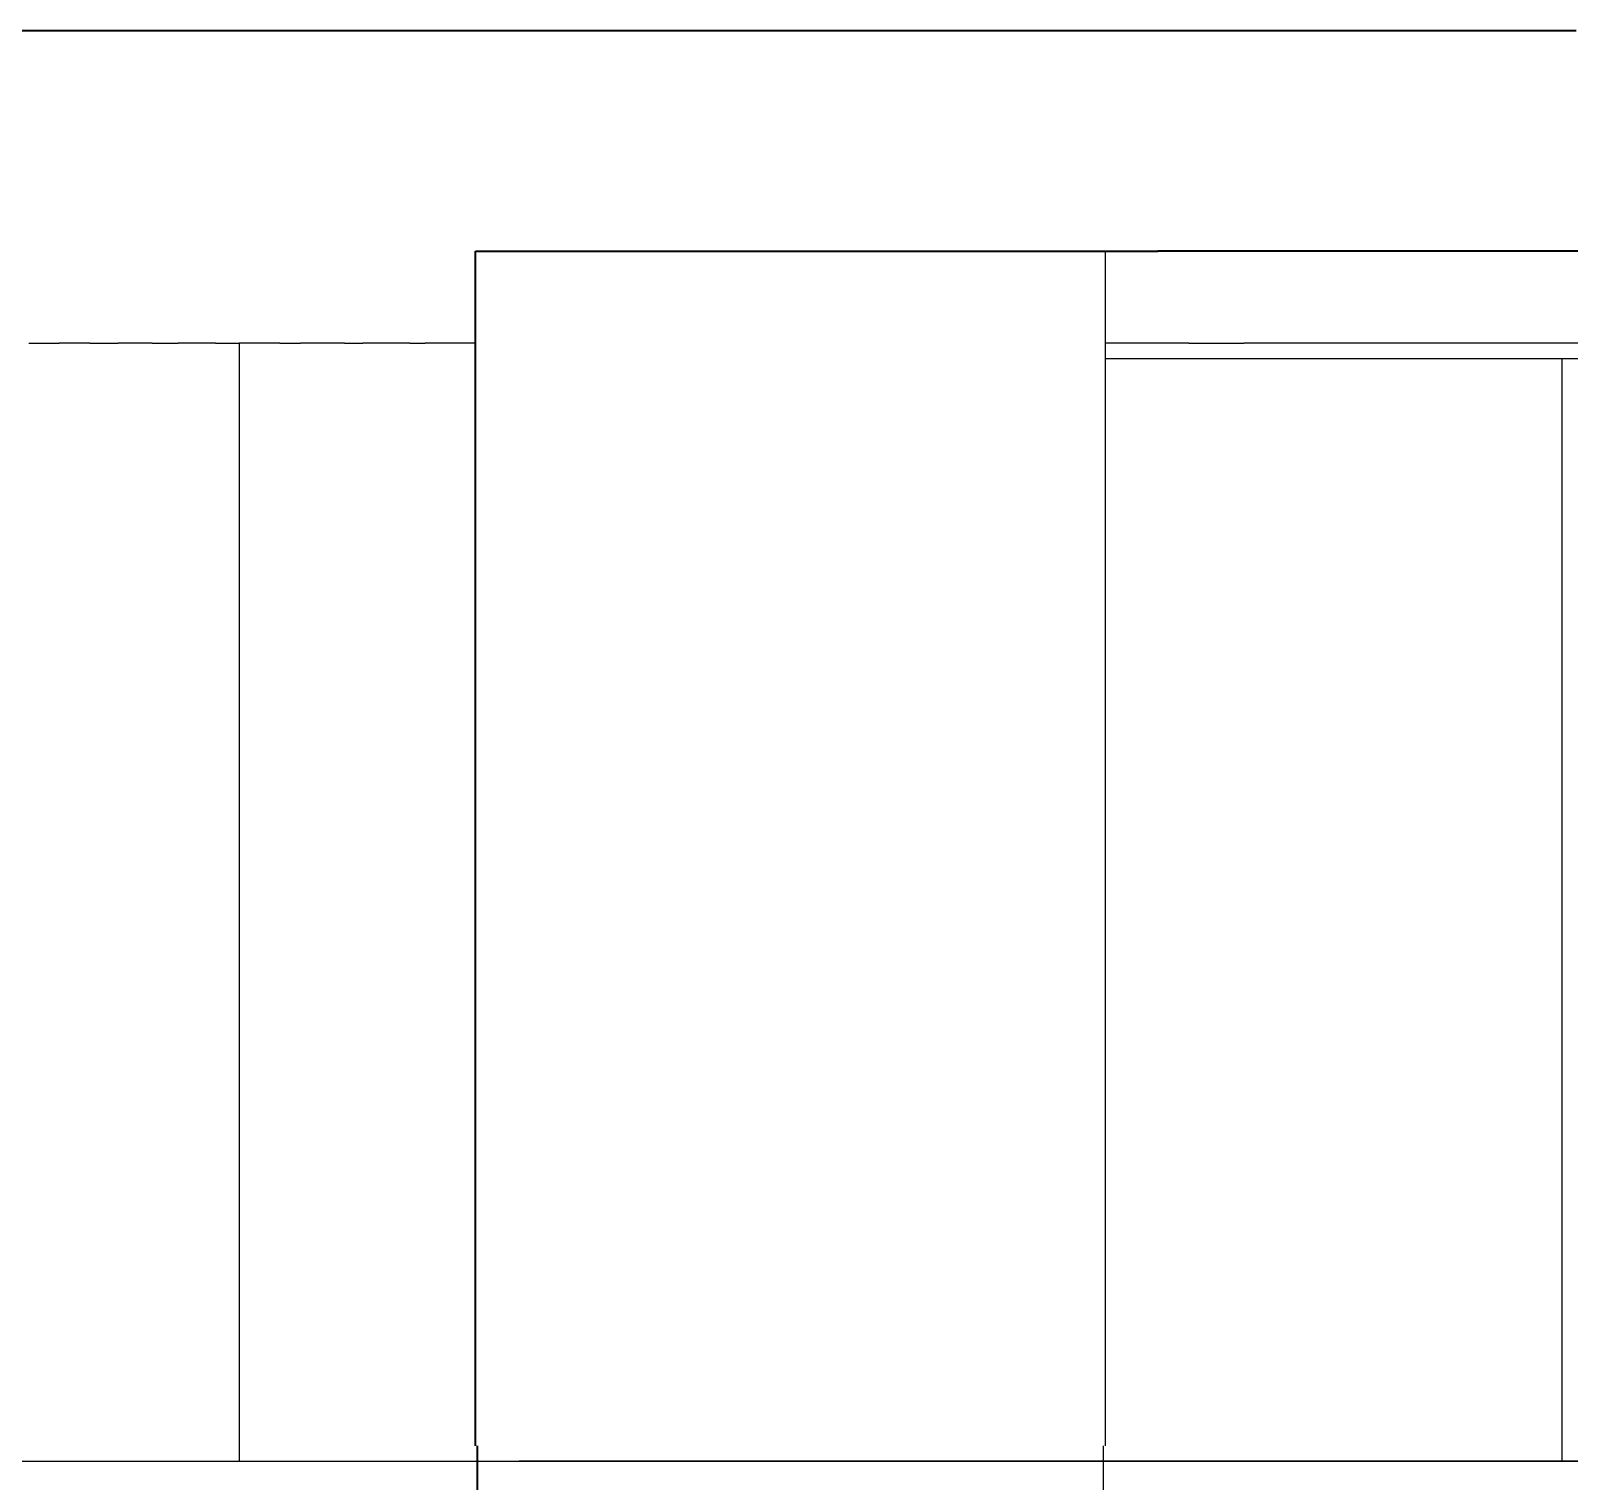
# Model space of a CAD drawing. Header units: millimetres. Extents: x -1966 to 205283, y -140015 to 7000.
# Drawn here: x 5233 to 9417, y 3054 to 7000 of the extents above; entities that cross this region are included whole.
import ezdxf

# ---------------------------------------------------------------- set-up
doc = ezdxf.new("R2010")
doc.units = ezdxf.units.MM
doc.header["$LTSCALE"] = 1000
doc.layers.add('1', color=7, linetype='Continuous', lineweight=40)

msp = doc.modelspace()

# ---------------------------------------------------------------- linework, layer by layer
for p, q in [((8156.2, 6150.1), (8156.2, 6400.1)), ((5227.8, 6150.1), (5310.4, 6150.1)), ((5394.1, 6150.1), (5310.4, 6150.1)), ((5394.1, 6150.1), (5470.9, 6150.1)), ((5563.6, 6150.1), (5470.9, 6150.1)), ((5563.6, 6150.1), (5634.1, 6150.1)), ((5735.8, 6150.1), (5634.1, 6150.1)), ((5735.8, 6150.1), (5799.6, 6150.1)), ((5910.2, 6150.1), (5799.6, 6150.1)), ((5799.6, 6150.1), (5799.6, 3108)), ((5910.2, 6150.1), (5967.1, 6150.1)), ((6086.5, 6150.1), (5967.1, 6150.1)), ((6086.5, 6150.1), (6136, 6150.1)), ((6264.1, 6150.1), (6136, 6150.1)), ((6264.1, 6150.1), (6306.2, 6150.1)), ((6442.7, 6150.1), (6306.2, 6150.1)), ((8156.2, 3150.1), (8156.2, 6150.1)), ((8282.6, 6150.1), (8156.2, 6150.1)), ((8382.6, 6150.1), (8282.6, 6150.1)), ((8382.6, 6150.1), (8432.6, 6150.1)), ((8432.6, 6150.1), (8532.6, 6150.1)), ((9596.6, 6150.1), (8532.6, 6150.1)), ((9148.4, 6108), (8156.2, 6108)), ((9398.4, 6108), (9148.4, 6108)), ((9598.4, 6108), (9398.4, 6108)), ((9398.4, 3110), (9398.4, 6108)), ((8150.6, 3000.1), (8150.6, 3150.1)), ((7648.4, 3108), (3049.1, 3108)), ((6561, 3110), (7648.4, 3110)), ((7648.4, 3108), (7648.4, 3110)), ((7648.4, 3110), (9148.4, 3110)), ((9148.4, 3108), (7648.4, 3108)), ((9148.4, 3108), (9148.4, 3110)), ((9148.4, 3110), (9398.4, 3110)), ((9398.4, 3108), (9148.4, 3108)), ((9398.4, 3108), (9398.4, 3110)), ((9398.4, 3110), (9598.4, 3110)), ((9598.4, 3108), (9398.4, 3108))]:
    msp.add_line(p, q)
at = {"layer": '1'}
for p, q in [((5280.5, 7000.1), (5124.8, 7000.1)), ((5439.3, 7000.1), (5280.5, 7000.1)), ((5600.8, 7000.1), (5439.3, 7000.1)), ((5764.6, 7000.1), (5600.8, 7000.1)), ((5930.4, 7000.1), (5764.6, 7000.1)), ((6097.8, 7000.1), (5930.4, 7000.1)), ((6266.4, 7000.1), (6097.8, 7000.1)), ((6435.9, 7000.1), (6266.4, 7000.1)), ((6605.9, 7000.1), (6435.9, 7000.1)), ((6775.9, 7000.1), (6605.9, 7000.1)), ((6945.7, 7000.1), (6775.9, 7000.1)), ((7114.8, 7000.1), (6945.7, 7000.1)), ((7282.8, 7000.1), (7114.8, 7000.1)), ((7449.4, 7000.1), (7282.8, 7000.1)), ((7614.3, 7000.1), (7449.4, 7000.1)), ((7777, 7000.1), (7614.3, 7000.1)), ((7937.2, 7000.1), (7777, 7000.1)), ((8094.5, 7000.1), (7937.2, 7000.1)), ((8248.5, 7000.1), (8094.5, 7000.1)), ((8399.1, 7000.1), (8248.5, 7000.1)), ((8545.7, 7000.1), (8399.1, 7000.1)), ((8688, 7000.1), (8545.7, 7000.1)), ((8825.8, 7000.1), (8688, 7000.1)), ((8958.8, 7000.1), (8825.8, 7000.1)), ((9086.6, 7000.1), (8958.8, 7000.1)), ((9208.9, 7000.1), (9086.6, 7000.1)), ((9325.6, 7000.1), (9208.9, 7000.1)), ((9436.3, 7000.1), (9325.6, 7000.1)), ((6442.7, 6300.1), (6442.7, 6400.1)), ((6442.7, 6400.1), (6477.1, 6400.1)), ((6477.1, 6400.1), (6648.4, 6400.1)), ((6648.4, 6400.1), (6819.7, 6400.1)), ((6819.7, 6400.1), (6990.6, 6400.1)), ((6990.6, 6400.1), (7160.7, 6400.1)), ((7160.7, 6400.1), (7329.7, 6400.1)), ((7329.7, 6400.1), (7497.1, 6400.1)), ((7497.1, 6400.1), (7662.6, 6400.1)), ((7662.6, 6400.1), (7825.8, 6400.1)), ((7825.8, 6400.1), (7986.4, 6400.1)), ((7986.4, 6400.1), (8143.9, 6400.1)), ((8143.9, 6400.1), (8156.2, 6400.1)), ((8156.2, 6400.1), (8298, 6400.1)), ((8448.4, 6400.1), (8298, 6400.1)), ((8594.7, 6400.1), (8448.4, 6400.1)), ((8736.6, 6400.1), (8594.7, 6400.1)), ((8873.7, 6400.1), (8736.6, 6400.1)), ((9005.9, 6400.1), (8873.7, 6400.1)), ((9132.7, 6400.1), (9005.9, 6400.1)), ((9253.8, 6400.1), (9132.7, 6400.1)), ((9369.1, 6400.1), (9253.8, 6400.1)), ((9478.2, 6400.1), (9369.1, 6400.1)), ((6442.7, 6150.1), (6442.7, 6300.1)), ((6442.7, 3150.1), (6442.7, 6150.1)), ((6448.4, 3000.1), (6448.4, 3150.1))]:
    msp.add_line(p, q, dxfattribs=at)

doc.saveas('drawing.dxf')
